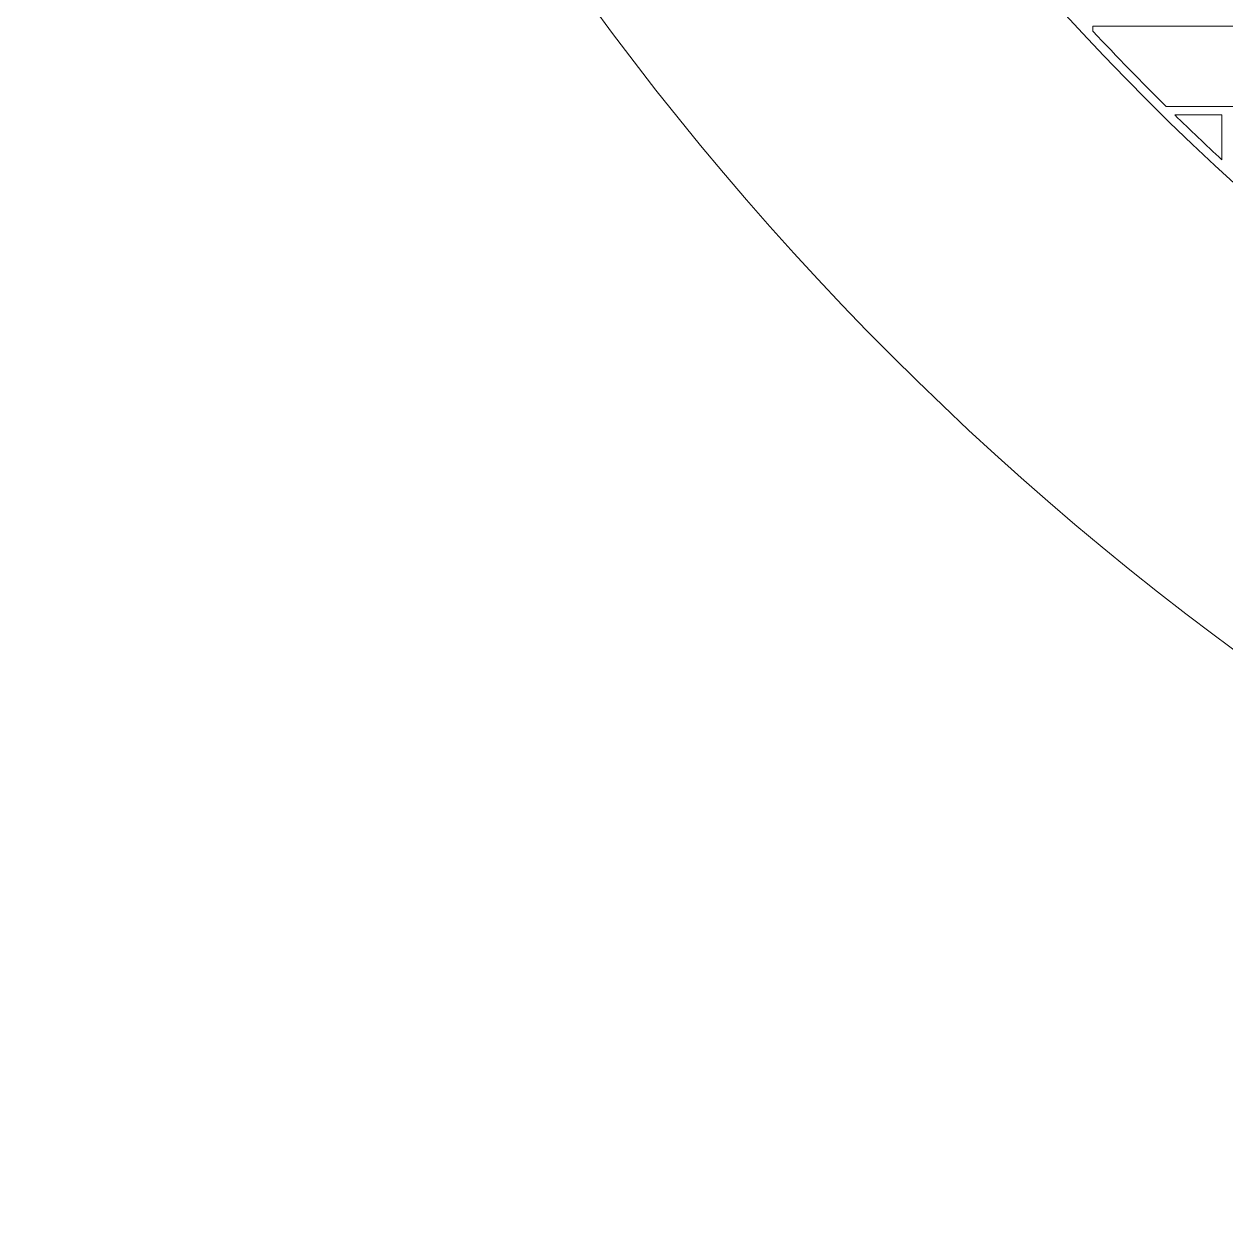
# Model space of a CAD drawing. Header units: inches. Extents: x 6.4 to 18.4, y 3.1 to 15.1.
# Drawn here: x 6.383 to 8.817, y 3.095 to 5.524 of the extents above; entities that cross this region are included whole.
import ezdxf

# ---------------------------------------------------------------- set-up
doc = ezdxf.new("R2010")
doc.units = ezdxf.units.IN
doc.header["$MEASUREMENT"] = 0
doc.layers.add('Design', color=7, linetype='Continuous', lineweight=0)

msp = doc.modelspace()

# ---------------------------------------------------------------- linework, layer by layer
at = {"layer": 'Design'}
for points, knots in [([(12.3829, 15.0948), (9.0691, 15.0948), (6.3829, 12.4085), (6.3829, 9.0948), (6.3829, 5.7811), (9.0691, 3.0948), (12.3829, 3.0948), (15.6966, 3.0948), (18.3829, 5.7811), (18.3829, 9.0948), (18.3829, 12.4085), (15.6966, 15.0948), (12.3829, 15.0948)], [0, 0, 0, 0, 1, 1, 1, 2, 2, 2, 3, 3, 3, 4, 4, 4, 4]), ([(7.1147, 9.1386), (7.1147, 9.1386), (7.1147, 9.0948), (7.1147, 9.0948), (7.1147, 6.1852), (9.4733, 3.8266), (12.3829, 3.8266), (15.2764, 3.8266), (17.6251, 6.1594), (17.6508, 9.0469), (17.6509, 9.0551), (17.651, 9.1386), (17.651, 9.1386), (17.651, 9.1386), (7.1147, 9.1386), (7.1147, 9.1386)], [0, 0, 0, 0, 1, 1, 1, 2, 2, 2, 3, 3, 3, 4, 4, 4, 5, 5, 5, 5]), ([(8.5476, 5.5096), (8.5476, 5.5096), (8.5476, 5.5202), (8.5476, 5.5202), (8.5476, 5.5202), (9.1433, 5.5202), (9.1433, 5.5202), (9.1433, 5.5202), (8.9806, 5.3576), (8.9806, 5.3576), (8.9806, 5.3576), (8.6957, 5.3576), (8.6957, 5.3576), (8.6454, 5.4073), (8.596, 5.4579), (8.5476, 5.5096)], [0, 0, 0, 0, 1, 1, 1, 2, 2, 2, 3, 3, 3, 4, 4, 4, 5, 5, 5, 5]), ([(8.8083, 5.2496), (8.7763, 5.2794), (8.7446, 5.3097), (8.7132, 5.3403), (8.7132, 5.3403), (8.8083, 5.3403), (8.8083, 5.3403), (8.8083, 5.3403), (8.8083, 5.2496), (8.8083, 5.2496)], [0, 0, 0, 0, 1, 1, 1, 2, 2, 2, 3, 3, 3, 3])]:
    msp.add_open_spline(points, degree=3, knots=knots, dxfattribs=at)

doc.saveas('drawing.dxf')
